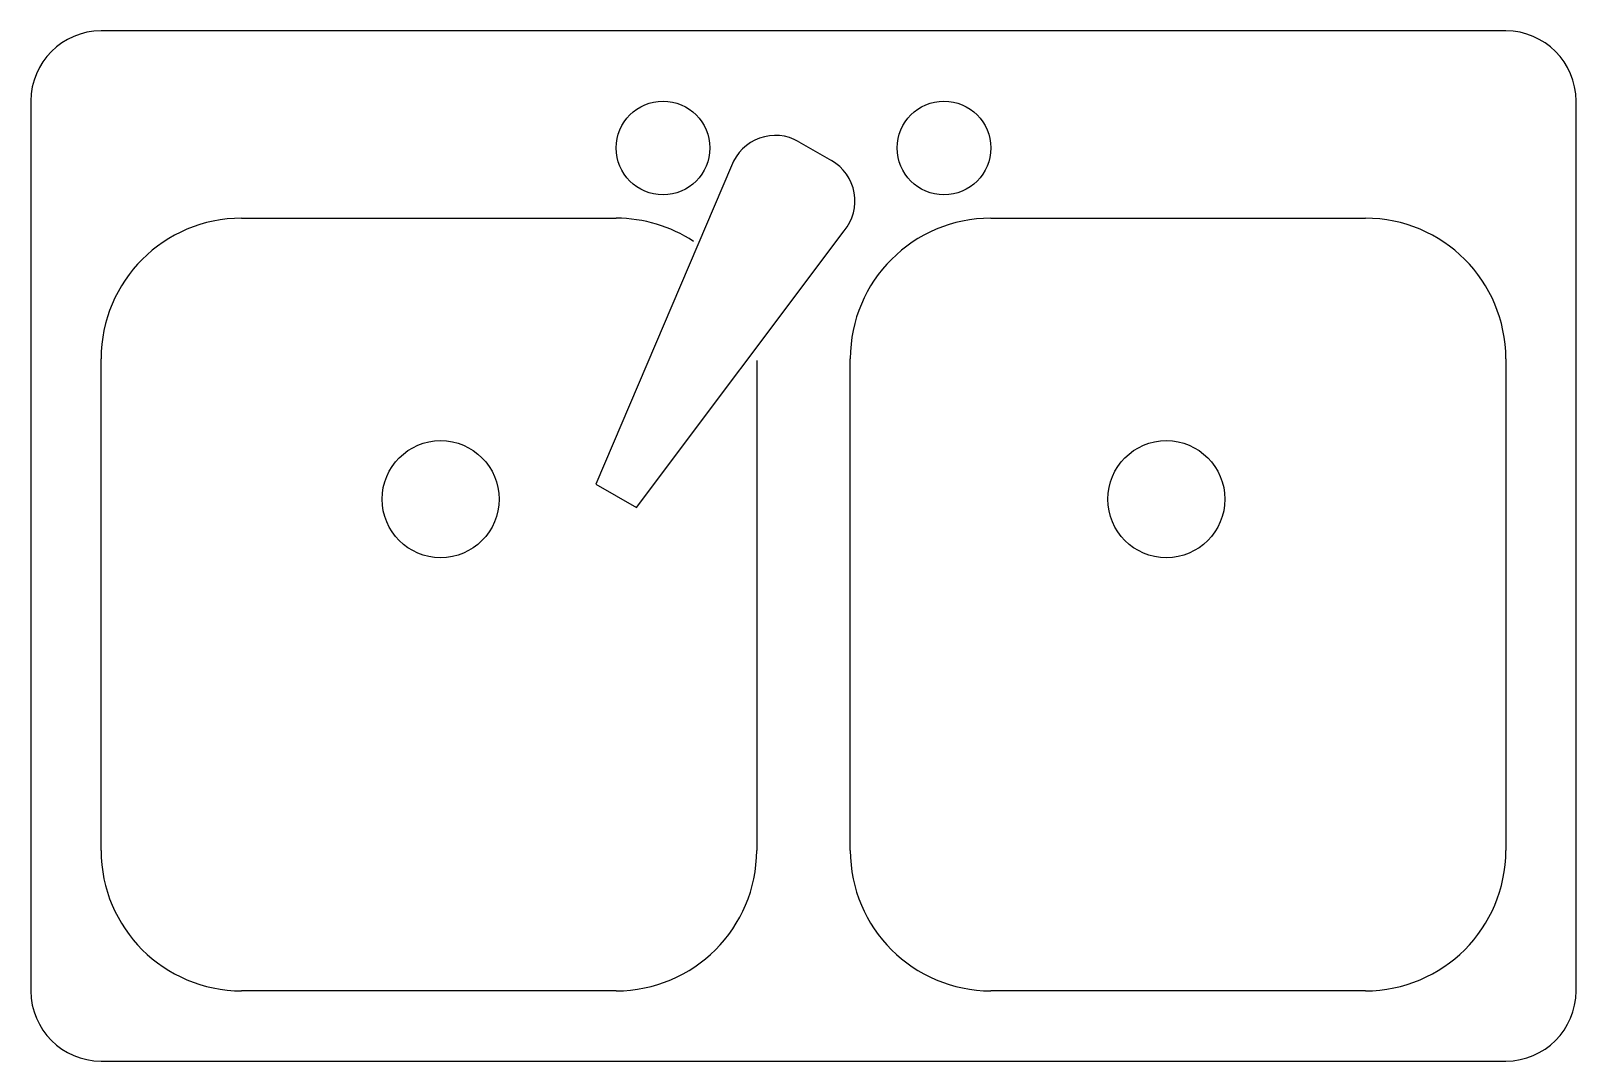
# Model space of a CAD drawing. Extents: x 1403.2 to 1487.1, y 496.4 to 552.2.
import ezdxf

# ---------------------------------------------------------------- set-up
doc = ezdxf.new("R2010")
doc.units = 0
doc.header["$LTSCALE"] = 0.125
doc.layers.get('0').update_dxf_attribs({"linetype": 'CONTINUOUS'})

msp = doc.modelspace()

# ---------------------------------------------------------------- linework, layer by layer
at = {"color": 0}
for p, q in [((1483.249, 552.231), (1407.049, 552.231)), ((1403.239, 548.421), (1403.239, 500.161)), ((1487.059, 500.161), (1487.059, 548.421)), ((1444.898, 546.222), (1446.671, 545.199)), ((1441.25, 544.914), (1433.89, 527.648)), ((1414.669, 542.071), (1434.989, 542.071)), ((1455.309, 542.071), (1475.629, 542.071)), ((1436.089, 526.378), (1447.362, 541.385)), ((1407.049, 507.781), (1407.049, 534.451)), ((1442.609, 534.353), (1442.609, 507.781)), ((1447.689, 507.781), (1447.689, 534.451)), ((1483.249, 534.451), (1483.249, 507.781)), ((1433.89, 527.648), (1436.089, 526.378)), ((1434.989, 500.161), (1414.669, 500.161)), ((1475.629, 500.161), (1455.309, 500.161)), ((1407.049, 496.351), (1483.249, 496.351))]:
    msp.add_line(p, q, dxfattribs=at)
for centre, radius in [((1437.529, 545.881), 2.54), ((1452.769, 545.881), 2.54), ((1425.464, 526.831), 3.175), ((1464.834, 526.831), 3.175)]:
    msp.add_circle(centre, radius, dxfattribs=at)
for centre, radius, start, end in [((1407.049, 548.421), 3.81, 90, 180), ((1483.249, 548.421), 3.81, 0, 90), ((1443.628, 544.023), 2.54, 60, 159.46232), ((1445.401, 542.999), 2.54, 320.53768, 60), ((1414.669, 534.451), 7.62, 90, 180), ((1434.989, 534.451), 7.62, 56.60703, 90), ((1455.309, 534.451), 7.62, 90, 180), ((1475.629, 534.451), 7.62, 0, 90), ((1414.669, 507.781), 7.62, 180, 270), ((1434.989, 507.781), 7.62, 270, 0), ((1455.309, 507.781), 7.62, 180, 270), ((1475.629, 507.781), 7.62, 270, 0), ((1407.049, 500.161), 3.81, 180, 270), ((1483.249, 500.161), 3.81, 270, 0)]:
    msp.add_arc(centre, radius, start, end, dxfattribs=at)

doc.saveas('drawing.dxf')
